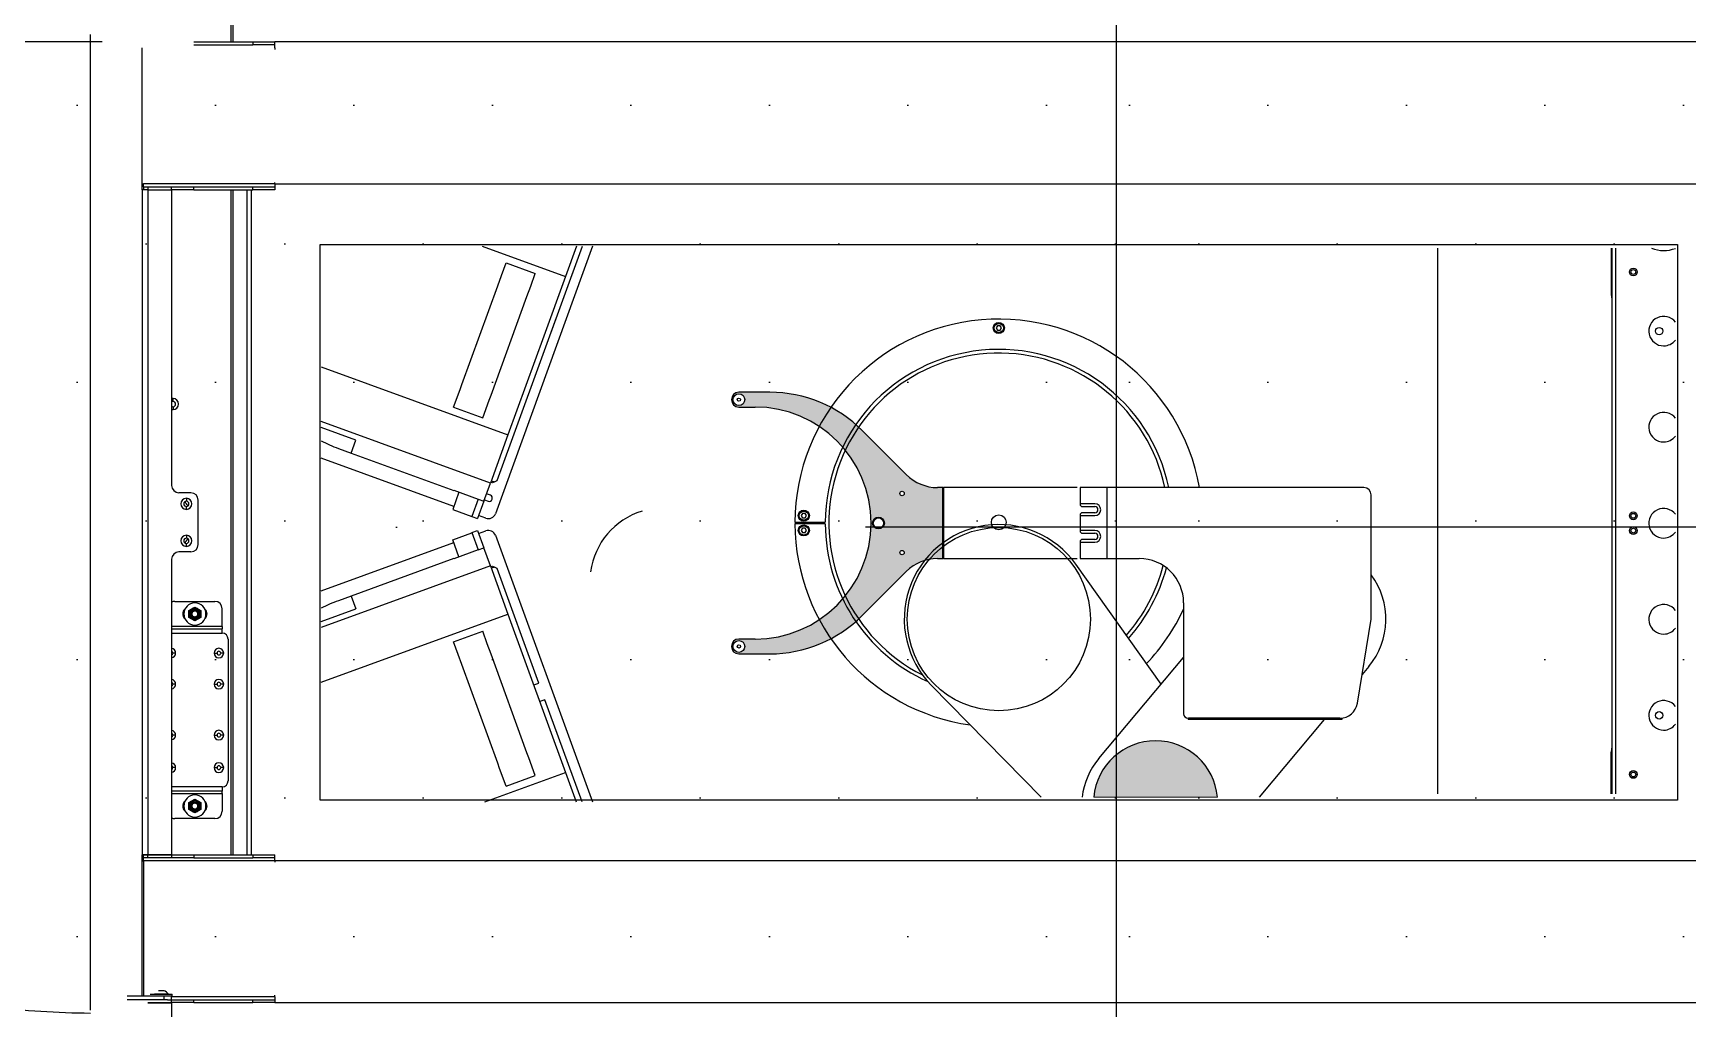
# Model space of a CAD drawing. Header units: millimetres. Extents: x -15291 to 293567, y -98510 to 49398.
# Drawn here: x 50277 to 51397, y 25976 to 26636 of the extents above; entities that cross this region are included whole.
import ezdxf
from ezdxf.lldxf.tags import DXFTag

# ---------------------------------------------------------------- set-up
doc = ezdxf.new("R2010")
doc.units = ezdxf.units.MM
doc.header["$LTSCALE"] = 50
doc.header["$MEASUREMENT"] = 0
for name, pattern in [('AUSGEZOGEN', [0]), ('PHANTOM2', [1.25, 0.625, -0.125, 0.125, -0.125, 0.125, -0.125]), ('STRICHPUNKT', [25.4, 12.7, -6.35, 0, -6.35])]:
    doc.linetypes.add(name, pattern=pattern)
for name, color, linetype in [('AXEN', 3, 'STRICHPUNKT'), ('DV16_Standard', 7, 'CONTINUOUS'), ('DV19_Standard', 7, 'CONTINUOUS'), ('DV2_Standard', 7, 'CONTINUOUS'), ('DV3_Standard', 7, 'CONTINUOUS'), ('DV4_Standard', 7, 'CONTINUOUS'), ('FFU', 4, 'CONTINUOUS'), ('RASTER', 30, 'AUSGEZOGEN'), ('Standard', 7, 'CONTINUOUS')]:
    doc.layers.add(name, color=color, linetype=linetype)
tags = doc.linetypes.add('DASHDOT2', pattern=[0.5, 0.25, -0.125, 0, -0.125]).pattern_tags.tags
tags[10:11] = [DXFTag(74, 4), DXFTag(75, 0), DXFTag(340, '0'), DXFTag(46, 0.0), DXFTag(50, 0.0), DXFTag(44, 0.0), DXFTag(45, 0.0)]
tags[8:9] = [DXFTag(74, 4), DXFTag(75, 0), DXFTag(340, '0'), DXFTag(46, 0.0), DXFTag(50, 0.0), DXFTag(44, 0.0), DXFTag(45, 0.0)]
tags[6:7] = [DXFTag(74, 4), DXFTag(75, 0), DXFTag(340, '0'), DXFTag(46, 0.0), DXFTag(50, 0.0), DXFTag(44, 0.0), DXFTag(45, 0.0)]
tags[4:5] = [DXFTag(74, 4), DXFTag(75, 0), DXFTag(340, '0'), DXFTag(46, 0.0), DXFTag(50, 0.0), DXFTag(44, 0.0), DXFTag(45, 0.0)]

msp = doc.modelspace()

# ---------------------------------------------------------------- hatches: boundary and pattern name
at = {"layer": 'DV3_Standard', "linetype": 'Continuous', "ltscale": 254}
h = msp.add_hatch(color=7, dxfattribs=at)
edge = h.paths.add_edge_path()
edge.add_line((50994.65972675331, 26119.325976346), (51078.31301123832, 26119.325976346))
edge.add_arc((51036.48636899581, 26115.51389047113), 42.00000000000001, 5.207558052084797, 174.7924419479152)
at = {"layer": 'DV4_Standard', "linetype": 'Continuous', "ltscale": 254}
h = msp.add_hatch(color=7, dxfattribs=at)
edge = h.paths.add_edge_path()
edge.add_line((50867.7280330494, 26337.60882882305), (50837.9358794788, 26367.40098239365))
edge.add_arc((50775.35692934379, 26304.82203225865), 88.4999999999996, 44.99999999999969, 89.99999999999999)
edge.add_line((50775.35692934379, 26393.32203225865), (50754.35692821468, 26393.32203225865))
edge.add_arc((50754.35692821467, 26388.32203225865), 5.000000000001352, 89.99999999999999, 270)
edge.add_line((50754.35692821467, 26383.32203225865), (50765.35692934378, 26383.32203225865))
edge.add_arc((50765.35692934379, 26304.82203225865), 78.50000000000001, -90, 90, ccw=False)
edge.add_line((50765.35692934379, 26226.32203225865), (50754.35692821468, 26226.32203225865))
edge.add_arc((50754.35692821467, 26221.32203225865), 4.999999999998645, 89.99999999999999, 270)
edge.add_line((50754.35692821467, 26216.32203225865), (50775.35692934378, 26216.32203225865))
edge.add_arc((50775.35692934378, 26304.82203225865), 88.50000000000038, -90.00000000000001, -45.00000000000012)
edge.add_line((50837.9358794788, 26242.24308212364), (50867.7280330494, 26272.03523569425))
edge.add_arc((50888.941236485, 26250.82203225865), 29.99999999999929, 90, 134.9999999999997, ccw=False)
edge.add_line((50888.941236485, 26280.82203225865), (50892.35692934379, 26280.82203225865))
edge.add_line((50892.35692934379, 26280.82203225865), (50892.35692934379, 26328.82203225865))
edge.add_line((50892.35692934379, 26328.82203225865), (50888.941236485, 26328.82203225865))
edge.add_arc((50888.941236485, 26358.82203225865), 29.99999999999762, 224.9999999999994, 270, ccw=False)
edge = h.paths.add_edge_path()
edge.add_ellipse((50864.86697908751, 26324.82203225865), major_axis=(-2.755364296100349e-16, -1.5), ratio=1, start_angle=0, end_angle=360)
edge = h.paths.add_edge_path()
edge.add_ellipse((50848.85692934379, 26304.82203225865), major_axis=(-7.347638122934264e-16, -4), ratio=1, start_angle=0, end_angle=360)
edge = h.paths.add_edge_path()
edge.add_ellipse((50864.86697908751, 26284.82203225865), major_axis=(-2.755364296100349e-16, -1.5), ratio=1, start_angle=0, end_angle=360)
edge = h.paths.add_edge_path()
edge.add_ellipse((50754.35692934379, 26388.32203225865), major_axis=(-7.347638122934264e-16, -4), ratio=1, start_angle=0, end_angle=360)
edge = h.paths.add_edge_path()
edge.add_ellipse((50754.35692934379, 26221.32203225865), major_axis=(-7.347638122934264e-16, -4), ratio=1, start_angle=0, end_angle=360)
at = {"layer": 'FFU'}
h = msp.add_hatch(dxfattribs=at)
h.set_pattern_fill('DOTS,_I', color=256, scale=1500, style=2)
h.set_pattern_definition([(0, (900, -3600), (46.875, 93.75), [0, -93.75])])
h.paths.add_polyline_path([(50110, 25900), (51010, 25900), (51010, 27100), (50110, 27100)])
h = msp.add_hatch(dxfattribs=at)
h.set_pattern_fill('DOTS,_I', color=256, scale=1500, style=2)
h.set_pattern_definition([(0, (1800, -3600), (46.875, 93.75), [0, -93.75])])
h.paths.add_polyline_path([(51010, 25900), (51910, 25900), (51910, 27100), (51010, 27100)])

# ---------------------------------------------------------------- linework, layer by layer
at = {"layer": 'AXEN', "linetype": 'STRICHPUNKT'}
msp.add_line((74336.9219247925, 26302.02621713956), (2515, 26302.02621713956), dxfattribs=at)
at = {"layer": 'DV16_Standard', "color": 7, "linetype": 'Continuous', "ltscale": 254}
for p, q in [((50410.68016389801, 26630.32203225831), (50410.68016389801, 27134.97888650781)), ((50412.09437746041, 26630.32203225831), (50412.09437746041, 27132.15045938301)), ((50315.33701814751, 25975.32203225831), (50315.33701814751, 26635.32203225831)), ((50385.33701814751, 26630.32203225831), (50425.33701814751, 26630.32203225831)), ((50425.33701814751, 26630.32203225831), (50440.33701814751, 26630.32203225831)), ((50425.33701814751, 26630.32203225831), (50425.33701814751, 26628.32203225831)), ((51685.33701814751, 26630.32203225831), (50440.33701814751, 26630.32203225831)), ((50440.33701814751, 26626.32203225831), (50440.33701814751, 26630.32203225831)), ((50350.33701814751, 26534.32203225831), (50350.33701814751, 26626.32203225831)), ((50385.33701814751, 26628.32203225831), (50425.33701814751, 26628.32203225831)), ((50440.33701814751, 26628.32203225831), (50425.33701814751, 26628.32203225831)), ((50440.33701814751, 26626.32203225831), (50440.33701814751, 26625.32203225831)), ((50350.33701814751, 26530.22203225831), (50350.33701814751, 26534.32203225831)), ((50350.33701814751, 26534.32203225831), (50351.33701814751, 26534.32203225831)), ((50350.33701814751, 26530.22203225831), (50350.33701814751, 26080.42203225832)), ((50354.33701814751, 26530.22203225831), (50350.33701814751, 26530.22203225831)), ((50351.33701814751, 26532.32203225831), (50351.33701814751, 26534.32203225831)), ((50440.33701814751, 26534.32203225831), (50351.33701814751, 26534.32203225831)), ((50351.33701814751, 26532.32203225831), (50351.33701814751, 26530.32203225831)), ((50351.33701814751, 26532.32203225831), (50354.33701814751, 26532.32203225831)), ((50354.33701814751, 26530.32203225831), (50351.33701814751, 26530.32203225831)), ((50352.33701814751, 26530.32203225831), (50352.33701814751, 26530.22203225831)), ((50354.33701814751, 26532.32203225831), (50354.33701814751, 26530.32203225831)), ((50354.33701814751, 26532.32203225831), (50370.33701814751, 26532.32203225831)), ((50354.33701814751, 26530.32203225831), (50354.33701814751, 26530.22203225831)), ((50354.33701814751, 26530.32203225831), (50370.33701814751, 26530.32203225831)), ((50354.33701814751, 26530.22203225831), (50354.33701814751, 26080.42203225832)), ((50354.33701814751, 26530.22203225831), (50370.33701814751, 26530.22203225831)), ((50359.58201814751, 26530.32203225831), (50359.58201814751, 26530.22203225831)), ((50363.33701814751, 26530.32203225831), (50363.33701814751, 26530.22203225831)), ((50367.09201814751, 26530.22203225831), (50367.09201814751, 26530.32203225831)), ((50370.33701814751, 26532.32203225831), (50385.33701814751, 26532.32203225831)), ((50370.33701814751, 26530.32203225831), (50370.33701814751, 26532.32203225831)), ((50385.33701814751, 26530.32203225831), (50370.33701814751, 26530.32203225831)), ((50370.33701814751, 26530.22203225831), (50370.33701814751, 26330.32203225831)), ((50385.33701814751, 26530.32203225831), (50385.33701814751, 26532.32203225831)), ((50385.33701814751, 26532.32203225831), (50425.33701814751, 26532.32203225831)), ((50385.33701814751, 26530.32203225831), (50425.33701814751, 26530.32203225831)), ((50410.68016389801, 26080.32203225831), (50410.68016389801, 26530.32203225831)), ((50412.09437746041, 26080.32203225831), (50412.09437746041, 26530.32203225831)), ((50421.33701814751, 26530.32203225831), (50421.33701814751, 26080.32203225831)), ((50424.16544527221, 26530.32203225831), (50424.16544527221, 26080.32203225831)), ((50425.33701814751, 26530.32203225831), (50425.33701814751, 26532.32203225831)), ((50425.33701814751, 26532.32203225831), (50440.33701814751, 26532.32203225831)), ((50440.33701814751, 26530.32203225831), (50425.33701814751, 26530.32203225831)), ((50440.33701814751, 26534.32203225831), (50440.33701814751, 26535.32203225831)), ((50440.33701814751, 26534.32203225831), (50440.33701814751, 26530.32203225831)), ((50440.33701814751, 26534.32203225831), (51685.33701814751, 26534.32203225831)), ((50470.83701814751, 26493.32203225831), (51389.83701814751, 26493.32203225831)), ((50470.83701814751, 26117.32203225831), (50470.83701814751, 26493.32203225831)), ((51389.83701814751, 26493.32203225831), (51389.83701814751, 26117.32203225831)), ((50371.33701814751, 26387.07703225832), (50371.33701814751, 26389.07703225832)), ((50371.33701814751, 26383.56703225831), (50371.33701814751, 26381.56703225831)), ((50383.33701814751, 26325.32203225831), (50375.33701814751, 26325.32203225831)), ((50380.33701814751, 26321.57703225832), (50380.33701814751, 26319.57703225832)), ((50380.33701814751, 26314.06703225831), (50380.33701814751, 26316.06703225831)), ((50388.33701814751, 26290.32203225831), (50388.33701814751, 26320.32203225831)), ((50380.33701814751, 26296.57703225832), (50380.33701814751, 26294.57703225832)), ((50383.33701814751, 26285.32203225831), (50375.33701814751, 26285.32203225831)), ((50380.33701814751, 26289.06703225831), (50380.33701814751, 26291.06703225831)), ((50370.33701814751, 26280.32203225831), (50370.33701814751, 26080.42203225832)), ((50372.58701814751, 26251.82203225831), (50399.58701814751, 26251.82203225831)), ((50382.08701814751, 26245.63143333501), (50386.08701814751, 26247.94083441182)), ((50386.08701814751, 26247.94083441182), (50390.08701814751, 26245.63143333501)), ((50386.08701814751, 26247.94083441182), (50386.08701814751, 26247.24801408881)), ((50382.08701814751, 26241.01263118152), (50382.08701814751, 26245.63143333501)), ((50386.08701814751, 26238.70323010481), (50382.08701814751, 26241.01263118152)), ((50386.08701814751, 26247.24801408881), (50386.08701814751, 26246.90160392732)), ((50386.08701814751, 26246.90160392732), (50386.08701814751, 26246.55519376571)), ((50386.08701814751, 26245.82203225831), (50386.08701814751, 26245.42203225832)), ((50386.08701814751, 26240.82203225831), (50386.08701814751, 26241.22203225831)), ((50390.08701814751, 26241.01263118152), (50386.08701814751, 26238.70323010481)), ((50386.08701814751, 26239.74246058931), (50386.08701814751, 26240.08887075082)), ((50386.08701814751, 26239.39605042781), (50386.08701814751, 26239.74246058931)), ((50386.08701814751, 26238.70323010481), (50386.08701814751, 26239.39605042781)), ((50390.08701814751, 26245.63143333501), (50390.08701814751, 26241.01263118152)), ((50404.58701814751, 26234.82203225831), (50404.58701814751, 26246.82203225831)), ((50404.58701814751, 26234.82203225831), (50370.33701814751, 26234.82203225831)), ((50370.33701814751, 26233.32203225831), (50404.58701814751, 26233.32203225831)), ((50370.33701814751, 26230.32203225831), (50404.58701814751, 26230.32203225831)), ((50404.58701814751, 26234.82203225831), (50404.58701814751, 26233.32203225831)), ((50404.58701814751, 26230.32203225831), (50404.58701814751, 26233.32203225831)), ((50408.58701814751, 26226.32203225831), (50408.58701814751, 26130.32203225831)), ((50373.09201814751, 26216.82203225831), (50371.09201814751, 26216.82203225831)), ((50399.08201814751, 26216.82203225831), (50401.08201814751, 26216.82203225831)), ((50405.59201814751, 26216.82203225831), (50403.59201814751, 26216.82203225831)), ((50373.09201814751, 26195.82203225831), (50371.09201814751, 26195.82203225831)), ((50399.08201814751, 26195.82203225831), (50401.08201814751, 26195.82203225831)), ((50405.59201814751, 26195.82203225831), (50403.59201814751, 26195.82203225831)), ((50373.09201814751, 26161.32203225831), (50371.09201814751, 26161.32203225831)), ((50399.08201814751, 26161.32203225831), (50401.08201814751, 26161.32203225831)), ((50405.59201814751, 26161.32203225831), (50403.59201814751, 26161.32203225831)), ((50373.09201814751, 26139.32203225831), (50371.09201814751, 26139.32203225831)), ((50399.08201814751, 26139.32203225831), (50401.08201814751, 26139.32203225831)), ((50405.59201814751, 26139.32203225831), (50403.59201814751, 26139.32203225831)), ((50404.58701814751, 26126.32203225831), (50370.33701814751, 26126.32203225831)), ((50404.58701814751, 26126.32203225831), (50404.58701814751, 26123.32203225831)), ((50404.58701814751, 26123.32203225831), (50370.33701814751, 26123.32203225831)), ((50370.33701814751, 26121.82203225831), (50404.58701814751, 26121.82203225831)), ((50382.08701814751, 26115.63143333501), (50386.08701814751, 26117.94083441182)), ((50382.08701814751, 26111.01263118152), (50382.08701814751, 26115.63143333501)), ((50386.08701814751, 26117.94083441182), (50390.08701814751, 26115.63143333501)), ((50386.08701814751, 26117.94083441182), (50386.08701814751, 26117.24801408881)), ((50386.08701814751, 26117.24801408881), (50386.08701814751, 26116.90160392732)), ((50386.08701814751, 26116.90160392732), (50386.08701814751, 26116.55519376571)), ((50386.08701814751, 26115.82203225831), (50386.08701814751, 26115.42203225832)), ((50390.08701814751, 26115.63143333501), (50390.08701814751, 26111.01263118152)), ((50404.58701814751, 26121.82203225831), (50404.58701814751, 26123.32203225831)), ((50404.58701814751, 26121.82203225831), (50404.58701814751, 26109.82203225831)), ((51389.83701814751, 26117.32203225831), (50470.83701814751, 26117.32203225831)), ((50399.58701814751, 26104.82203225831), (50372.58701814751, 26104.82203225831)), ((50386.08701814751, 26108.70323010481), (50382.08701814751, 26111.01263118152)), ((50386.08701814751, 26110.82203225831), (50386.08701814751, 26111.22203225831)), ((50390.08701814751, 26111.01263118152), (50386.08701814751, 26108.70323010481)), ((50386.08701814751, 26109.74246058931), (50386.08701814751, 26110.08887075082)), ((50386.08701814751, 26109.39605042781), (50386.08701814751, 26109.74246058931)), ((50386.08701814751, 26108.70323010481), (50386.08701814751, 26109.39605042781)), ((50350.33701814751, 26076.32203225831), (50350.33701814751, 26080.42203225832)), ((50354.33701814751, 26080.42203225832), (50350.33701814751, 26080.42203225832)), ((50351.33701814751, 26080.32203225831), (50354.33701814751, 26080.32203225831)), ((50351.33701814751, 26078.32203225831), (50351.33701814751, 26080.32203225831)), ((50352.33701814751, 26080.42203225832), (50352.33701814751, 26080.32203225831)), ((50354.33701814751, 26080.42203225832), (50354.33701814751, 26080.32203225831)), ((50354.33701814751, 26080.42203225832), (50370.33701814751, 26080.42203225832)), ((50370.33701814751, 26080.32203225831), (50354.33701814751, 26080.32203225831)), ((50354.33701814751, 26078.32203225831), (50354.33701814751, 26080.32203225831)), ((50359.58201814751, 26080.42203225832), (50359.58201814751, 26080.32203225831)), ((50363.33701814751, 26080.32203225831), (50363.33701814751, 26080.42203225832)), ((50367.09201814751, 26080.32203225831), (50367.09201814751, 26080.42203225832)), ((50370.33701814751, 26080.32203225831), (50385.33701814751, 26080.32203225831)), ((50370.33701814751, 26080.32203225831), (50370.33701814751, 26078.32203225831)), ((50385.33701814751, 26080.32203225831), (50425.33701814751, 26080.32203225831)), ((50385.33701814751, 26080.32203225831), (50385.33701814751, 26078.32203225831)), ((50425.33701814751, 26080.32203225831), (50440.33701814751, 26080.32203225831)), ((50425.33701814751, 26080.32203225831), (50425.33701814751, 26078.32203225831)), ((50440.33701814751, 26076.32203225831), (50440.33701814751, 26080.32203225831)), ((50350.33701814751, 25984.82203225831), (50350.33701814751, 26076.32203225831)), ((50350.33701814751, 25984.82203225831), (50350.33701814751, 26076.32203225831)), ((50350.33701814751, 26076.32203225831), (50351.33701814751, 26076.32203225831)), ((50351.33701814751, 26076.32203225831), (50351.33701814751, 26078.32203225831)), ((50354.33701814751, 26078.32203225831), (50351.33701814751, 26078.32203225831)), ((50351.33701814751, 26076.32203225831), (50351.33701814751, 25984.82203225831)), ((50351.33701814751, 26076.32203225831), (50351.33701814751, 25984.82203225831)), ((50440.33701814751, 26076.32203225831), (50351.33701814751, 26076.32203225831)), ((50370.33701814751, 26078.32203225831), (50354.33701814751, 26078.32203225831)), ((50385.33701814751, 26078.32203225831), (50370.33701814751, 26078.32203225831)), ((50385.33701814751, 26078.32203225831), (50425.33701814751, 26078.32203225831)), ((50440.33701814751, 26078.32203225831), (50425.33701814751, 26078.32203225831)), ((51685.33701814751, 26076.32203225831), (50440.33701814751, 26076.32203225831)), ((50440.33701814751, 26076.32203225831), (50440.33701814751, 26075.32203225831)), ((50340.33701814751, 25984.82203225831), (50365.33701814751, 25984.82203225831)), ((50340.33701814751, 25984.82203225831), (50365.33701814751, 25984.82203225831)), ((50365.33701814751, 25982.32203225831), (50340.33701814751, 25982.32203225831)), ((50365.33701814751, 25982.32203225831), (50340.33701814751, 25982.32203225831)), ((50354.33701814751, 25980.32203225831), (50370.33701814751, 25980.32203225831)), ((50354.33701814751, 25980.22203225831), (50370.33701814751, 25980.22203225831)), ((50355.83701814751, 25986.02203225831), (50370.83701814751, 25986.02203225831)), ((50358.68212647291, 25986.17597682121), (50367.99190982211, 25986.17597680601)), ((50365.24191104711, 25988.38347635662), (50361.43212524791, 25988.38347636812)), ((50365.20745355891, 25988.38960047311), (50361.46658273611, 25988.38960047311)), ((50365.33701814751, 25984.82203225831), (50370.33701814751, 25984.82203225831)), ((50365.33701814751, 25982.32203225831), (50365.33701814751, 25984.82203225831)), ((50367.51646761931, 25982.32203225831), (50365.33701814751, 25982.32203225831)), ((50367.09201814751, 25980.22203225831), (50367.09201814751, 25980.32203225831)), ((50367.51646761931, 25982.32203225831), (50370.33701814751, 25982.32203225831)), ((50370.33701814751, 25984.82203225831), (50370.83701814751, 25984.82203225831)), ((50370.33701814751, 25982.32203225831), (50370.33701814751, 25984.82203225831)), ((50440.33701814751, 25984.32203225831), (50370.33701814751, 25984.32203225831)), ((50370.33701814751, 25982.32203225831), (50385.33701814751, 25982.32203225831)), ((50370.33701814751, 25980.32203225831), (50370.33701814751, 25982.32203225831)), ((50385.33701814751, 25980.32203225831), (50370.33701814751, 25980.32203225831)), ((50370.33701814751, 25980.22203225831), (50370.33701814751, 25941.82203225831)), ((50370.83701814751, 25984.82203225831), (50370.83701814751, 25986.02203225831)), ((50385.33701814751, 25980.32203225831), (50385.33701814751, 25982.32203225831)), ((50385.33701814751, 25982.32203225831), (50425.33701814751, 25982.32203225831)), ((50385.33701814751, 25980.32203225831), (50425.33701814751, 25980.32203225831)), ((50425.33701814751, 25980.32203225831), (50425.33701814751, 25982.32203225831)), ((50425.33701814751, 25982.32203225831), (50440.33701814751, 25982.32203225831)), ((50440.33701814751, 25980.32203225831), (50425.33701814751, 25980.32203225831)), ((50440.33701814751, 25984.32203225831), (50440.33701814751, 25985.32203225831)), ((50440.33701814751, 25984.32203225831), (50440.33701814751, 25980.32203225831)), ((50440.33701814751, 25980.32203225831), (51685.33701814751, 25980.32203225831))]:
    msp.add_line(p, q, dxfattribs=at)
for centre, radius, start, end in [((50371.33701814751, 26385.32203225831), 3.754999999999995, 90, 105.4449019369671), ((50371.33701814751, 26385.32203225831), 1.754999999999993, 90, 124.7363200511185), ((50371.33701814751, 26385.32203225831), 1.754999999999993, 235.2636799488815, 270), ((50371.33701814751, 26385.32203225831), 3.754999999999995, 270, 90), ((50371.33701814751, 26385.32203225831), 1.754999999999993, 270, 90), ((50371.33701814751, 26385.32203225831), 3.754999999999995, 254.5550980630328, 270), ((50375.33701814751, 26330.32203225831), 5.000000000000001, 180, 270), ((50380.33701814751, 26317.82203225831), 3.754999999999998, 90, 270), ((50380.33701814751, 26317.82203225831), 1.755, 90, 270), ((50372.33701814751, 26310.32203225831), 11.00000000000012, 33.98885784894699, 52.31592161876274), ((50380.33701814751, 26317.82203225831), 3.755000000000002, 270, 90), ((50380.33701814751, 26317.82203225831), 1.755, 270, 90), ((50383.33701814751, 26320.32203225831), 5.000000000000116, 0, 90), ((50380.33701814751, 26292.82203225831), 3.755000000000002, 90, 270), ((50380.33701814751, 26292.82203225831), 1.755000000000001, 90, 270), ((50372.33701814751, 26300.32203225831), 10.9999999999999, 307.6840783812372, 326.011142151053), ((50380.33701814751, 26292.82203225831), 3.754999999999998, 270, 90), ((50380.33701814751, 26292.82203225831), 1.755000000000001, 270, 90), ((50375.33701814751, 26280.32203225831), 4.999999999999893, 90, 180), ((50383.33701814751, 26290.32203225831), 5.000000000000001, 270, 0), ((50372.58701814751, 26246.82203225831), 4.99999999999999, 90, 116.7436839506893), ((50386.08701814751, 26243.32203225831), 7.5, 90, 270), ((50386.08701814751, 26243.32203225831), 7.500000000000008, 270, 90), ((50399.58701814751, 26246.82203225831), 5.000000000000004, 0, 90), ((50382.08701814751, 26243.32203225831), 4.250000000000004, 130.7359171611733, 229.2640828388268), ((50386.08701814751, 26243.32203225831), 3.925981830489464, 90, 270), ((50386.08701814751, 26243.32203225831), 3.579571668975683, 90, 270), ((50386.08701814751, 26243.32203225831), 3.233161507461904, 90, 270), ((50386.08701814751, 26243.32203225831), 2.500000000000002, 90, 270), ((50386.08701814751, 26243.32203225831), 2.099999999999998, 90, 270), ((50386.08701814751, 26243.32203225831), 3.925981830489464, 270, 90), ((50386.08701814751, 26243.32203225831), 3.579571668975683, 270, 90), ((50386.08701814751, 26243.32203225831), 3.233161507461911, 270, 90), ((50386.08701814751, 26243.32203225831), 2.500000000000002, 270, 90), ((50386.08701814751, 26243.32203225831), 2.099999999999998, 270, 90), ((50390.08701814751, 26243.32203225831), 4.250000000000004, 310.7359171617834, 49.2640828382166), ((50404.58701814751, 26226.32203225831), 4.000000000000004, 0, 90), ((50369.83701814751, 26216.82203225831), 3.255000000000008, 0, 81.1638200884675), ((50369.83701814751, 26216.82203225831), 1.255000000000006, 0, 66.52140901100023), ((50369.83701814751, 26216.82203225831), 3.255000000000008, 278.8361799115325, 0), ((50369.83701814751, 26216.82203225831), 1.255000000000006, 293.4785909889998, 0), ((50402.33701814751, 26216.82203225831), 3.255000000000008, 0, 180), ((50402.33701814751, 26216.82203225831), 3.255000000000008, 180, 0), ((50402.33701814751, 26216.82203225831), 1.255000000000006, 0, 180), ((50402.33701814751, 26216.82203225831), 1.255000000000006, 180, 0), ((50369.83701814751, 26195.82203225831), 3.255000000000008, 0, 81.1638200884675), ((50369.83701814751, 26195.82203225831), 1.255000000000006, 0, 66.52140901100023), ((50369.83701814751, 26195.82203225831), 3.255000000000008, 278.8361799115325, 0), ((50369.83701814751, 26195.82203225831), 1.255000000000006, 293.4785909889998, 0), ((50402.33701814751, 26195.82203225831), 3.255000000000008, 0, 180), ((50402.33701814751, 26195.82203225831), 3.255000000000008, 180, 0), ((50402.33701814751, 26195.82203225831), 1.255000000000006, 0, 180), ((50402.33701814751, 26195.82203225831), 1.255000000000006, 180, 0), ((50369.83701814751, 26161.32203225831), 3.255000000000008, 0, 81.1638200884675), ((50369.83701814751, 26161.32203225831), 1.255000000000006, 0, 66.52140901100023), ((50369.83701814751, 26161.32203225831), 3.255000000000008, 278.8361799115325, 0), ((50369.83701814751, 26161.32203225831), 1.255000000000006, 293.4785909889998, 0), ((50402.33701814751, 26161.32203225831), 3.255000000000008, 0, 180), ((50402.33701814751, 26161.32203225831), 3.255000000000008, 180, 0), ((50402.33701814751, 26161.32203225831), 1.255000000000006, 0, 180), ((50402.33701814751, 26161.32203225831), 1.255000000000006, 180, 0), ((50369.83701814751, 26139.32203225831), 3.255000000000008, 0, 81.1638200884675), ((50369.83701814751, 26139.32203225831), 1.255000000000006, 0, 66.52140901100023), ((50369.83701814751, 26139.32203225831), 3.255000000000008, 278.8361799115325, 0), ((50369.83701814751, 26139.32203225831), 1.255000000000006, 293.4785909889998, 0), ((50402.33701814751, 26139.32203225831), 3.255000000000008, 0, 180), ((50402.33701814751, 26139.32203225831), 3.255000000000008, 180, 0), ((50402.33701814751, 26139.32203225831), 1.255000000000006, 0, 180), ((50402.33701814751, 26139.32203225831), 1.255000000000006, 180, 0), ((50404.58701814751, 26130.32203225831), 4.000000000000004, 270, 0), ((50382.08701814751, 26113.32203225831), 4.250000000000004, 130.7359171854271, 229.2640828118867), ((50386.08701814751, 26113.32203225831), 7.500000000000008, 90, 270), ((50386.08701814751, 26113.32203225831), 3.92598183048945, 90, 270), ((50386.08701814751, 26113.32203225831), 3.579571668975683, 90, 270), ((50386.08701814751, 26113.32203225831), 3.233161507461918, 90, 270), ((50386.08701814751, 26113.32203225831), 2.500000000000002, 90, 270), ((50386.08701814751, 26113.32203225831), 2.099999999999991, 90, 270), ((50386.08701814751, 26113.32203225831), 7.500000000000008, 270, 90), ((50386.08701814751, 26113.32203225831), 3.92598183048945, 270, 90), ((50386.08701814751, 26113.32203225831), 3.579571668975683, 270, 90), ((50386.08701814751, 26113.32203225831), 3.233161507461918, 270, 90), ((50386.08701814751, 26113.32203225831), 2.500000000000002, 270, 90), ((50386.08701814751, 26113.32203225831), 2.099999999999991, 270, 90), ((50390.08701814751, 26113.32203225831), 4.250000000000004, 310.7359171957928, 49.26408280689589), ((50372.58701814751, 26109.82203225831), 5.000000000000004, 243.2563160493107, 270), ((50399.58701814751, 26109.82203225831), 5.000000000000004, 270, 0), ((50365.20745355891, 25988.28960047311), 0.0999999999999983, 69.84415286342022, 90), ((50363.33701814751, 25983.19379151751), 5.528240740740743, 32.64590838095265, 69.84415286342022), ((50367.90770777861, 25986.12203225832), 0.0999999999999944, 270, 32.64590838095265)]:
    msp.add_arc(centre, radius, start, end, dxfattribs=at)
for points, knots in [([(50386.0870181475, 26241.22203225829), (50385.81212879032, 26241.22203225829), (50385.53734759035, 26241.27668963729), (50385.02941828872, 26241.48708084276), (50384.79647003555, 26241.64273188926), (50384.40771777846, 26242.03148414635), (50384.25206673196, 26242.26443239951), (50384.04167552649, 26242.77236170114), (50383.9870181475, 26243.0471429011), (50383.9870181475, 26243.59692161548), (50384.04167552649, 26243.87170281544), (50384.25206673196, 26244.37963211707), (50384.40771777846, 26244.61258037024), (50384.79647003555, 26245.00133262733), (50385.02941828872, 26245.15698367384), (50385.53734759035, 26245.3673748793), (50385.81212879032, 26245.42203225829), (50386.0870181475, 26245.42203225829)], [0, 0, 0, 0, 0.1249999999999999, 0.1249999999999999, 0.25, 0.25, 0.375, 0.375, 0.5, 0.5, 0.6249999999999999, 0.6249999999999999, 0.75, 0.75, 0.875, 0.875, 1, 1, 1, 1]), ([(50386.0870181475, 26245.42203225829), (50386.36190750469, 26245.42203225829), (50386.63668870465, 26245.3673748793), (50387.14461800628, 26245.15698367384), (50387.37756625946, 26245.00133262733), (50387.76631851653, 26244.61258037024), (50387.92196956305, 26244.37963211707), (50388.1323607685, 26243.87170281544), (50388.18701814751, 26243.59692161548), (50388.18701814751, 26243.0471429011), (50388.1323607685, 26242.77236170114), (50387.92196956305, 26242.26443239951), (50387.76631851653, 26242.03148414635), (50387.37756625946, 26241.64273188926), (50387.14461800628, 26241.48708084276), (50386.63668870465, 26241.27668963729), (50386.36190750469, 26241.22203225829), (50386.0870181475, 26241.22203225829)], [0, 0, 0, 0, 0.1249999999999999, 0.1249999999999999, 0.25, 0.25, 0.375, 0.375, 0.5, 0.5, 0.625, 0.625, 0.75, 0.75, 0.875, 0.875, 1, 1, 1, 1]), ([(50386.0870181475, 26111.22203225829), (50385.81212879032, 26111.22203225829), (50385.53734759035, 26111.27668963729), (50385.02941828872, 26111.48708084276), (50384.79647003555, 26111.64273188926), (50384.40771777846, 26112.03148414635), (50384.25206673196, 26112.26443239951), (50384.04167552649, 26112.77236170114), (50383.9870181475, 26113.0471429011), (50383.9870181475, 26113.59692161548), (50384.04167552649, 26113.87170281544), (50384.25206673196, 26114.37963211707), (50384.40771777846, 26114.61258037024), (50384.79647003555, 26115.00133262733), (50385.02941828872, 26115.15698367384), (50385.53734759035, 26115.3673748793), (50385.81212879032, 26115.42203225829), (50386.0870181475, 26115.42203225829)], [0, 0, 0, 0, 0.1249999999999999, 0.1249999999999999, 0.25, 0.25, 0.375, 0.375, 0.5, 0.5, 0.6249999999999999, 0.6249999999999999, 0.75, 0.75, 0.875, 0.875, 1, 1, 1, 1]), ([(50386.0870181475, 26115.42203225829), (50386.36190750469, 26115.42203225829), (50386.63668870465, 26115.3673748793), (50387.14461800628, 26115.15698367384), (50387.37756625946, 26115.00133262733), (50387.76631851653, 26114.61258037024), (50387.92196956305, 26114.37963211707), (50388.1323607685, 26113.87170281544), (50388.18701814751, 26113.59692161548), (50388.18701814751, 26113.0471429011), (50388.1323607685, 26112.77236170114), (50387.92196956305, 26112.26443239951), (50387.76631851653, 26112.03148414635), (50387.37756625946, 26111.64273188926), (50387.14461800628, 26111.48708084276), (50386.63668870465, 26111.27668963729), (50386.36190750469, 26111.22203225829), (50386.0870181475, 26111.22203225829)], [0, 0, 0, 0, 0.1249999999999999, 0.1249999999999999, 0.25, 0.25, 0.375, 0.375, 0.5, 0.5, 0.625, 0.625, 0.75, 0.75, 0.875, 0.875, 1, 1, 1, 1])]:
    msp.add_open_spline(points, degree=3, knots=knots, dxfattribs=at)
at = {"layer": 'DV19_Standard', "color": 7, "linetype": 'Continuous', "ltscale": 254}
for p, q in [((51227.40452199171, 26490.71796985702), (51227.40452199171, 26121.57021138012)), ((51344.90452199171, 26490.71796985702), (51344.90452199171, 26459.70416723201)), ((51345.40452199171, 26490.71796985702), (51345.40452199171, 26121.57021138012)), ((51347.90452199171, 26490.71796985702), (51347.90452199171, 26121.57021138012)), ((51344.90452199171, 26121.57021138012), (51344.90452199171, 26149.70416723201))]:
    msp.add_line(p, q, dxfattribs=at)
for centre, radius in [((51359.90452199171, 26474.70416723201), 2.6), ((51359.90452199171, 26474.70416723201), 1.621), ((51377.40452199171, 26434.70416723201), 2.5), ((51359.90452199171, 26309.70416723201), 2.6), ((51359.90452199171, 26309.70416723201), 1.621), ((51359.90452199171, 26299.70416723201), 2.6), ((51359.90452199171, 26299.70416723201), 1.621), ((51377.40452199171, 26174.70416723201), 2.5), ((51359.90452199171, 26134.70416723201), 2.6), ((51359.90452199171, 26134.70416723201), 1.621)]:
    msp.add_circle(centre, radius, dxfattribs=at)
for centre, radius, start, end in [((51380.40452199171, 26511.70416723201), 22.5, 248.8628440998498, 270), ((51380.40452199171, 26511.70416723201), 22.5, 270, 290.7153186527563), ((51354.90452199171, 26459.70416723201), 10.00000000000001, 180, 198.1948723384421), ((51380.40452199171, 26434.70416723201), 10, 37.26144307529148, 270), ((51380.40452199171, 26434.70416723201), 10, 270, 322.7385569247085), ((51380.40452199171, 26369.70416723201), 10, 37.26144307529148, 270), ((51380.40452199171, 26369.70416723201), 10, 270, 322.7385569247085), ((51380.40452199171, 26304.70416723201), 10, 37.26144307529148, 270), ((51380.40452199171, 26304.70416723201), 10, 270, 322.7385569247085), ((51380.40452199171, 26239.70416723201), 10, 37.26144307529148, 270), ((51380.40452199171, 26239.70416723201), 10, 270, 322.7385569247085), ((51380.40452199171, 26174.70416723201), 10, 37.26144307529148, 270), ((51380.40452199171, 26174.70416723201), 10, 270, 322.7385569247085), ((51354.90452199171, 26149.70416723201), 9.99999999999998, 161.8051276615579, 180)]:
    msp.add_arc(centre, radius, start, end, dxfattribs=at)
at = {"layer": 'DV2_Standard', "color": 7, "linetype": 'Continuous', "ltscale": 254}
for p, q in [((50580.65401131801, 26492.07161235992), (50637.04315912171, 26471.54764102371)), ((50655.38917061171, 26492.07161235992), (50589.52945377071, 26311.12352748772)), ((50590.77488481711, 26333.55004976621), (50648.47201509061, 26492.07161235992)), ((50625.54494027271, 26429.07999200341), (50648.47201509061, 26492.07161235992)), ((50644.51327377701, 26492.07161235992), (50637.04315912171, 26471.54764102371)), ((50591.16539767641, 26465.37550780421), (50593.69257135271, 26472.31886041501)), ((50593.69257135271, 26472.31886041501), (50596.80566095291, 26480.87200379611)), ((50596.80566095291, 26480.87200379611), (50616.53920598941, 26473.68958078631)), ((50613.42611638921, 26465.13643740521), (50616.53920598941, 26473.68958078631)), ((50566.87582932351, 26398.64046722631), (50591.16539767641, 26465.37550780421)), ((50610.89894271291, 26458.19308479441), (50613.42611638921, 26465.13643740521)), ((50637.04315912171, 26471.54764102371), (50622.40721792541, 26431.33572307432)), ((50586.60937436001, 26391.45804421651), (50610.89894271291, 26458.19308479441)), ((50622.40721792541, 26431.33572307432), (50598.05286278261, 26364.42268225412)), ((50471.59074332441, 26410.45112949912), (50598.05286278261, 26364.42268225412)), ((50561.23556604701, 26383.14397123442), (50565.60756713481, 26395.15594550101)), ((50565.60756713481, 26395.15594550101), (50566.87582932351, 26398.64046722631)), ((50561.23556604701, 26383.14397123442), (50580.96911108351, 26375.96154822461)), ((50580.96911108351, 26375.96154822461), (50585.34111217131, 26387.97352249121)), ((50585.34111217131, 26387.97352249121), (50586.60937436001, 26391.45804421651)), ((50586.18476380921, 26331.81534831282), (50471.59074332441, 26373.52416079421)), ((50495.13076117381, 26360.86985233661), (50471.59074332441, 26369.43771814791)), ((50491.97220515011, 26352.19179098371), (50495.13076117381, 26360.86985233661)), ((50598.05286278261, 26364.42268225412), (50586.18476380921, 26331.81534831282)), ((50561.37115935231, 26316.05141964132), (50471.59074332441, 26348.72881869552)), ((50483.25185762921, 26355.36573791371), (50491.97220515011, 26352.19179098371)), ((50491.97220515011, 26352.19179098371), (50561.41548982621, 26326.91650239191)), ((50561.44114133701, 26326.98697933851), (50561.41548982621, 26326.91650239191)), ((50561.44114133701, 26326.98697933851), (50577.88576220071, 26321.00162683031)), ((50581.73850194591, 26319.59934424262), (50586.18476380921, 26331.81534831282)), ((50587.57060290691, 26332.05586857252), (50586.42417790951, 26332.47313314741)), ((50586.76619805281, 26333.41282576821), (50588.85231567101, 26332.65354105001)), ((50588.85231567101, 26332.65354105001), (50587.57060290691, 26332.05586857252)), ((50588.85231567101, 26332.65354105001), (50590.77488481711, 26333.55004976621)), ((50564.89396682861, 26325.73025363542), (50560.65061235941, 26314.07173304872)), ((50577.88576220071, 26321.00162683031), (50573.61051040921, 26309.25546907042)), ((50581.73850194591, 26319.59934424262), (50577.46325015441, 26307.85318648282)), ((50577.88576220071, 26321.00162683031), (50581.73850194591, 26319.59934424262)), ((50582.06000088071, 26320.48265530621), (50584.67234636651, 26319.53183930771)), ((50586.14987338561, 26323.59131142952), (50583.53752789981, 26324.54212742802)), ((50587.23577189471, 26320.72718426261), (50587.34521834051, 26321.02788590131)), ((50560.65061235941, 26314.07173304872), (50573.64240773161, 26309.34310624352)), ((50573.61051040921, 26309.25546907042), (50577.46325015441, 26307.85318648282)), ((50583.12088995021, 26308.13516510042), (50578.21569446971, 26309.92051024852)), ((50560.65061235941, 26293.57233146451), (50573.64240773161, 26298.30095826962)), ((50564.89396682861, 26281.91381087782), (50560.65061235941, 26293.57233146451)), ((50573.61051040921, 26298.38859544272), (50577.46325015441, 26299.79087803042)), ((50573.61051040921, 26298.38859544272), (50577.88576220071, 26286.64243768292)), ((50577.46325015441, 26299.79087803042), (50581.73850194591, 26288.04472027052)), ((50578.21569446971, 26297.72355426462), (50583.12088995021, 26299.50889941281)), ((50589.52945377071, 26296.52053702552), (50655.17342892871, 26116.16519755581)), ((50471.59074332441, 26258.91524581762), (50561.37115935231, 26291.59264487182)), ((50577.88576220071, 26286.64243768292), (50561.44114133701, 26280.65708517472)), ((50577.88576220071, 26286.64243768292), (50581.73850194591, 26288.04472027052)), ((50586.18476380921, 26275.82871620032), (50581.73850194591, 26288.04472027052)), ((50586.18476380921, 26275.82871620032), (50471.59074332441, 26234.11990371891)), ((50561.41548982621, 26280.72756212131), (50491.97220515011, 26255.45227352951)), ((50561.41548982621, 26280.72756212131), (50561.44114133701, 26280.65708517472)), ((50586.18476380921, 26275.82871620032), (50598.05286278261, 26243.22138225902)), ((50586.42417790951, 26275.17093136581), (50587.57060290691, 26275.58819594062)), ((50588.85231567101, 26274.99052346321), (50586.76619805281, 26274.23123874501)), ((50587.57060290691, 26275.58819594062), (50588.85231567101, 26274.99052346321)), ((50590.77488481711, 26274.09401474702), (50588.85231567101, 26274.99052346321)), ((50618.99154664151, 26196.56937353212), (50590.77488481711, 26274.09401474702)), ((50491.97220515011, 26255.45227352951), (50483.25185762921, 26252.27832659941)), ((50491.97220515011, 26255.45227352951), (50495.13076117381, 26246.77421217651)), ((50471.59074332441, 26238.20634636531), (50495.13076117381, 26246.77421217651)), ((50471.59074332441, 26197.19293501402), (50598.05286278261, 26243.22138225902)), ((50598.05286278261, 26243.22138225902), (50637.04315912171, 26136.09642348941)), ((50561.23556604701, 26224.50009327882), (50580.96911108351, 26231.68251628862)), ((50584.08220068361, 26223.12937290752), (50580.96911108351, 26231.68251628862)), ((50564.34865564711, 26215.94694989762), (50561.23556604701, 26224.50009327882)), ((50566.87582932351, 26209.00359728692), (50564.34865564711, 26215.94694989762)), ((50586.60937436001, 26216.18602029671), (50584.08220068361, 26223.12937290752)), ((50610.89894271291, 26149.45097971881), (50586.60937436001, 26216.18602029671)), ((50591.16539767641, 26142.26855670891), (50566.87582932351, 26209.00359728692)), ((50615.49589009221, 26195.29705859902), (50618.99154664151, 26196.56937353212)), ((50623.09578836141, 26185.29306208272), (50619.60013181211, 26184.02074714952)), ((50648.25627340761, 26116.16519755581), (50623.09578836141, 26185.29306208272)), ((50612.16720490151, 26145.96645799351), (50610.89894271291, 26149.45097971881)), ((50582.28256592691, 26116.16519755581), (50637.04315912171, 26136.09642348941)), ((50592.43365986501, 26138.78403498361), (50591.16539767641, 26142.26855670891)), ((50596.80566095291, 26126.77206071701), (50592.43365986501, 26138.78403498361)), ((50616.53920598941, 26133.95448372691), (50612.16720490151, 26145.96645799351)), ((50637.04315912171, 26136.09642348941), (50644.29753209401, 26116.16519755581)), ((50596.80566095291, 26126.77206071701), (50616.53920598941, 26133.95448372691))]:
    msp.add_line(p, q, dxfattribs=at)
for centre, radius, start, end in [((50519.08701814621, 26453.82203225661), 104.7750000000001, 243.0433092678293, 249.9999999999952), ((50585.35638665311, 26321.41122454931), 2.000000000000022, 249.9999999999952, 340.0000000005595), ((50585.46583309901, 26321.71192618792), 2.000000000000012, 340.0000000005595, 69.99999999999518), ((50584.83099066681, 26312.83362820431), 4.999999999999956, 249.9999999999952, 340.0000000005595), ((50703.49968657811, 26265.13167091482), 50.00000000025839, 107.0528312213887, 172.255390635621), ((50584.83099066681, 26294.81043630892), 4.999999999999983, 19.99999999944053, 110.0000000000048), ((50519.08701814621, 26153.82203225661), 104.775, 110.0000000000048, 116.9566907321707)]:
    msp.add_arc(centre, radius, start, end, dxfattribs=at)
at = {"layer": 'DV3_Standard', "color": 7, "linetype": 'Continuous', "ltscale": 254}
for p, q in [((50929.47701814751, 26438.31159595281), (50928.61701814751, 26436.82203225831)), ((50931.19701814751, 26438.31159595281), (50929.47701814751, 26438.31159595281)), ((50932.05701814751, 26436.82203225831), (50931.19701814751, 26438.31159595281)), ((50928.61701814751, 26436.82203225831), (50929.47701814751, 26435.33246856381)), ((50929.47701814751, 26435.33246856381), (50931.19701814751, 26435.33246856381)), ((50931.19701814751, 26435.33246856381), (50932.05701814751, 26436.82203225831)), ((51003.45692934381, 26328.82203225862), (50985.3569293438, 26328.82203225862)), ((50985.3569293438, 26328.82203225862), (50985.3569293438, 26317.82203225862)), ((51177.45692934381, 26328.82203225862), (51003.45692934381, 26328.82203225862)), ((51003.45692934381, 26328.82203225862), (51003.45692934381, 26280.82203225862)), ((50995.3569293438, 26317.82203225862), (50985.3569293438, 26317.82203225862)), ((50985.3569293438, 26317.82203225862), (50985.3569293438, 26316.92203225861)), ((50985.3569293438, 26316.92203225861), (50986.3569293438, 26315.92203225861)), ((50986.3569293438, 26315.92203225861), (50995.3569293438, 26315.92203225861)), ((51182.45692934381, 26239.82203225842), (51182.45692934381, 26323.82203225862)), ((50792.33792394761, 26305.32203225831), (50812.83808198211, 26305.32203225831)), ((50812.83808198211, 26304.32203225831), (50792.33792394761, 26304.32203225831)), ((50797.47701814751, 26311.31159595281), (50796.61701814751, 26309.82203225831)), ((50796.61701814751, 26309.82203225831), (50797.47701814751, 26308.33246856381)), ((50799.19701814751, 26311.31159595281), (50797.47701814751, 26311.31159595281)), ((50797.47701814751, 26308.33246856381), (50799.19701814751, 26308.33246856381)), ((50800.05701814751, 26309.82203225831), (50799.19701814751, 26311.31159595281)), ((50799.19701814751, 26308.33246856381), (50800.05701814751, 26309.82203225831)), ((50986.3569293438, 26311.72203225861), (50985.3569293438, 26310.72203225861)), ((50985.3569293438, 26310.72203225861), (50985.3569293438, 26309.82203225862)), ((50985.3569293438, 26309.82203225862), (50995.3569293438, 26309.82203225862)), ((50985.3569293438, 26309.82203225862), (50985.3569293438, 26299.82203225862)), ((50995.3569293438, 26311.72203225861), (50986.3569293438, 26311.72203225861)), ((50797.47701814751, 26301.31159595281), (50796.61701814751, 26299.82203225831)), ((50796.61701814751, 26299.82203225831), (50797.47701814751, 26298.33246856381)), ((50799.19701814751, 26301.31159595281), (50797.47701814751, 26301.31159595281)), ((50797.47701814751, 26298.33246856381), (50799.19701814751, 26298.33246856381)), ((50800.05701814751, 26299.82203225831), (50799.19701814751, 26301.31159595281)), ((50799.19701814751, 26298.33246856381), (50800.05701814751, 26299.82203225831)), ((50995.3569293438, 26299.82203225862), (50985.3569293438, 26299.82203225862)), ((50985.3569293438, 26299.82203225862), (50985.3569293438, 26298.92203225861)), ((50985.3569293438, 26298.92203225861), (50986.3569293438, 26297.92203225861)), ((50986.3569293438, 26293.72203225861), (50985.3569293438, 26292.72203225861)), ((50985.3569293438, 26292.72203225861), (50985.3569293438, 26291.82203225862)), ((50986.3569293438, 26297.92203225861), (50995.3569293438, 26297.92203225861)), ((50995.3569293438, 26293.72203225861), (50986.3569293438, 26293.72203225861)), ((50985.3569293438, 26291.82203225862), (50995.3569293438, 26291.82203225862)), ((50985.3569293438, 26291.82203225862), (50985.3569293438, 26280.82203225862)), ((51040.28147196751, 26195.84025519872), (50982.45266565081, 26276.96983549522)), ((50985.3569293438, 26280.82203225862), (51003.45692934381, 26280.82203225862)), ((51003.45692934381, 26280.82203225862), (51025.45692934381, 26280.82203225862)), ((51055.45692934381, 26250.82203225862), (51055.45692934381, 26175.82203225842)), ((51173.10789442261, 26182.87791046581), (51182.45692934381, 26239.82203225842)), ((50998.09475158941, 26145.56407962851), (51055.45692934381, 26213.92566104611)), ((51180.75915149991, 26207.68265177402), (51176.30973772071, 26202.38004691771)), ((50884.70378629571, 26194.94878688022), (50959.06715692661, 26119.32597634602)), ((51058.45692934381, 26172.82203225842), (51161.26642532221, 26172.82203225842)), ((51058.45692934381, 26172.82203225842), (51058.45692934381, 26171.82203225842)), ((51061.45692934381, 26171.82203225842), (51058.45692934381, 26171.82203225842)), ((51061.45692934381, 26172.82203225842), (51058.85885313241, 26172.82203225842)), ((51061.45692934381, 26172.82203225842), (51061.45692934381, 26171.82203225842)), ((51159.45692934381, 26172.82203225842), (51061.45692934381, 26172.82203225842)), ((51159.45692934381, 26171.82203225842), (51061.45692934381, 26171.82203225842)), ((51150.66851889051, 26171.82203225842), (51106.61909773621, 26119.32597634602)), ((51161.26642532221, 26172.82203225842), (51159.45692934381, 26172.82203225842)), ((51159.45692934381, 26172.82203225842), (51159.45692934381, 26171.82203225842)), ((51162.45692934381, 26171.82203225842), (51159.45692934381, 26171.82203225842)), ((51162.45692934381, 26172.82203225842), (51162.45692934381, 26171.82203225842))]:
    msp.add_line(p, q, dxfattribs=at)
at = {"layer": 'DV3_Standard', "color": 7, "linetype": 'Continuous', "lineweight": 0, "ltscale": 254}
for q in [(51078.31301123831, 26119.32597634602), (50994.65972675331, 26119.32597634602)]:
    msp.add_line((50994.65972675331, 26119.32597634602), q, dxfattribs=at)
at = {"layer": 'DV3_Standard', "color": 7, "linetype": 'Continuous', "ltscale": 254}
for centre, radius in [((50930.33701814751, 26436.82203225831), 3.75), ((50930.33701814751, 26436.82203225831), 3.5), ((50930.33701814751, 26436.82203225831), 3.1), ((50798.33701814751, 26309.82203225831), 3.75), ((50798.33701814751, 26309.82203225831), 3.5), ((50798.33701814751, 26309.82203225831), 3.1), ((50798.33701814751, 26299.82203225831), 3.75), ((50798.33701814751, 26299.82203225831), 3.5), ((50798.33701814751, 26299.82203225831), 3.1), ((50930.33701814751, 26239.82203225842), 62.00000000000001), ((50930.33701814751, 26239.82203225842), 62.00000000000001)]:
    msp.add_circle(centre, radius, dxfattribs=at)
for centre, radius, start, end in [((50930.33701814751, 26304.82203225831), 138.0000000000003, 10.01541016876639, 179.7924061420696), ((50930.33701814751, 26304.82203225831), 117.5000000000031, 11.78590962082076, 179.7561874366816), ((50930.33701814751, 26304.82203225831), 114.9999999999886, 12.04592508220784, 243.2837791616201), ((51177.45692934381, 26323.82203225862), 5.000000000000116, 0, 90), ((50995.3569293438, 26313.82203225862), 4.000000000000004, 270, 90), ((50995.3569293438, 26313.82203225862), 2.099999999999991, 270, 90), ((50930.33701814751, 26304.82203225831), 138.0000000000031, 180.2075938579304, 261.956359260742), ((50930.33701814751, 26304.82203225831), 125.5, 179.7717293580827, 180.2282706419173), ((50930.33701814751, 26304.82203225831), 117.5000000000012, 180.2438125633184, 245.8239414356771), ((50930.33701814751, 26239.82203225842), 64.00000000007938, 35.48110362234642, 224.5188963776272), ((50995.3569293438, 26295.82203225862), 4.000000000000004, 270, 90), ((50995.3569293438, 26295.82203225862), 2.099999999999991, 270, 90), ((50930.33701814751, 26304.82203225831), 114.9999999999886, 318.6869438676531, 345.5144267436796), ((50930.33701814751, 26304.82203225831), 117.5000000000012, 318.4010512135449, 345.051955883628), ((51025.45692934381, 26250.82203225862), 29.99999999999998, 0, 90), ((51142.45692934381, 26239.82203225842), 50.00000000014732, 319.9999999999245, 36.8698976462609), ((50930.33701814751, 26304.82203225831), 138.0000000000031, 316.455778412751, 335.0486115063067), ((51161.26642532221, 26184.82203225842), 12.00000000000001, 270, 350.6764082214851), ((51058.45692934381, 26175.82203225842), 2.999999999999892, 180, 270), ((51036.48636899581, 26115.51389047111), 42.00000000000001, 5.207558051758507, 174.7924419482415), ((51036.48636899581, 26115.51389047111), 42.00000000000001, 5.207558051758507, 174.7924419482415), ((51036.39697374561, 26113.42469914401), 50.00000000025918, 139.9999999999245, 173.221835220831)]:
    msp.add_arc(centre, radius, start, end, dxfattribs=at)
at = {"layer": 'DV3_Standard', "color": 7, "linetype": 'Continuous', "lineweight": 0, "ltscale": 254}
msp.add_arc((51036.48636899581, 26115.51389047267), 41.99999999985491, 5.207558050084265, 174.7924419499157, dxfattribs=at)
at = {"layer": 'DV4_Standard', "color": 7, "linetype": 'Continuous', "lineweight": 0, "ltscale": 254}
for p, q in [((50775.3569293438, 26393.32203225862), (50754.35692821471, 26393.32203225862)), ((50754.35692821471, 26383.32203225862), (50765.3569293438, 26383.32203225862)), ((50867.72803304941, 26337.60882882302), (50837.93587947881, 26367.40098239361)), ((50867.72803304941, 26337.60882882302), (50867.72803304941, 26337.60882882302)), ((50892.3569293438, 26328.82203225862), (50888.94123648501, 26328.82203225862)), ((50892.3569293438, 26280.82203225862), (50892.3569293438, 26328.82203225862)), ((50837.93587947881, 26242.24308212361), (50867.72803304941, 26272.03523569421)), ((50888.94123648501, 26280.82203225862), (50892.3569293438, 26280.82203225862)), ((50765.3569293438, 26226.32203225862), (50754.35692821471, 26226.32203225862)), ((50754.35692821471, 26216.32203225862), (50775.3569293438, 26216.32203225862))]:
    msp.add_line(p, q, dxfattribs=at)
at = {"layer": 'DV4_Standard', "color": 7, "linetype": 'Continuous', "ltscale": 254}
for p, q in [((50775.3569293438, 26393.32203225862), (50754.35692821471, 26393.32203225862)), ((50754.35692821471, 26383.32203225862), (50765.3569293438, 26383.32203225862)), ((50867.72803304941, 26337.60882882302), (50837.93587947881, 26367.40098239361)), ((50892.3569293438, 26328.82203225862), (50888.94123648501, 26328.82203225862)), ((50892.3569293438, 26328.82203225862), (50892.8569293438, 26328.82203225862)), ((50892.3569293438, 26280.82203225862), (50892.3569293438, 26328.82203225862)), ((50983.38933615421, 26328.82203225862), (50892.8569293438, 26328.82203225862)), ((50892.8569293438, 26328.82203225862), (50892.8569293438, 26280.82203225862)), ((50837.93587947881, 26242.24308212361), (50867.72803304941, 26272.03523569421)), ((50888.94123648501, 26280.82203225862), (50892.3569293438, 26280.82203225862)), ((50892.8569293438, 26280.82203225862), (50892.3569293438, 26280.82203225862)), ((50892.8569293438, 26280.82203225862), (50983.38933615421, 26280.82203225862)), ((50765.3569293438, 26226.32203225862), (50754.35692821471, 26226.32203225862)), ((50754.35692821471, 26216.32203225862), (50775.3569293438, 26216.32203225862))]:
    msp.add_line(p, q, dxfattribs=at)
for centre, radius in [((50754.3569293438, 26388.32203225862), 4), ((50754.3569293438, 26388.32203225862), 1.1), ((50864.86697908751, 26324.82203225862), 1.5), ((50848.8569293438, 26304.82203225862), 4), ((50848.8569293438, 26304.82203225862), 3.5), ((50864.86697908751, 26284.82203225862), 1.5), ((50754.3569293438, 26221.32203225862), 4), ((50754.3569293438, 26221.32203225862), 1.1)]:
    msp.add_circle(centre, radius, dxfattribs=at)
at = {"layer": 'DV4_Standard', "color": 7, "linetype": 'Continuous', "lineweight": 0, "ltscale": 254}
for centre, radius, start, end in [((50754.35692821471, 26388.32203225862), 5, 90, 270), ((50775.35692934725, 26304.82203226699), 88.49999999163168, 44.99999999823594, 90.0000000020844), ((50765.3569293438, 26304.82203225862), 78.5, 270, 90), ((50888.94123648383, 26358.82203225578), 29.99999999716829, 224.9999999982359, 270.0000000020844), ((50888.94123648383, 26250.82203226144), 29.99999999716831, 89.99999999749872, 135.0000000017641), ((50775.35692934725, 26304.82203225024), 88.49999999163174, 269.9999999974987, 315.0000000017641), ((50754.35692821471, 26221.32203225862), 5, 90, 270)]:
    msp.add_arc(centre, radius, start, end, dxfattribs=at)
at = {"layer": 'DV4_Standard', "color": 7, "linetype": 'Continuous', "ltscale": 254}
for centre, radius, start, end in [((50754.35692821471, 26388.32203225862), 5.000000000001352, 90, 270), ((50775.3569293438, 26304.82203225862), 88.4999999999996, 45.0000000000046, 90), ((50765.3569293438, 26304.82203225862), 78.50000000000001, 270, 90), ((50888.94123648501, 26358.82203225862), 29.99999999999762, 225.0000000000046, 270), ((50888.94123648501, 26250.82203225862), 29.99999999999929, 90, 134.9999999999954), ((50775.3569293438, 26304.82203225862), 88.50000000000038, 270, 314.9999999999954), ((50754.35692821471, 26221.32203225862), 4.999999999998645, 90, 270)]:
    msp.add_arc(centre, radius, start, end, dxfattribs=at)
at = {"layer": 'RASTER'}
msp.add_line((51010, 18700), (51010, 31900), dxfattribs=at)
at = {"layer": 'Standard', "color": 4, "linetype": 'PHANTOM2', "ltscale": 254}
msp.add_line((50323.33701814751, 26630.52203225831), (49666.02747158671, 26630.52203225831), dxfattribs=at)
at = {"layer": 'Standard', "color": 7, "linetype": 'DASHDOT2', "ltscale": 254}
msp.add_circle((50930.33701814751, 26305.32203225831), 5, dxfattribs=at)
msp.add_circle((50930.33701814751, 26305.32203225831), 5, dxfattribs=at)
at = {"layer": 'Standard', "color": 4, "linetype": 'PHANTOM2', "ltscale": 254}
msp.add_arc((50323.33701814751, 26630.52203225831), 657.309546560827, 180, 269.3026458304557, dxfattribs=at)

doc.saveas('drawing.dxf')
